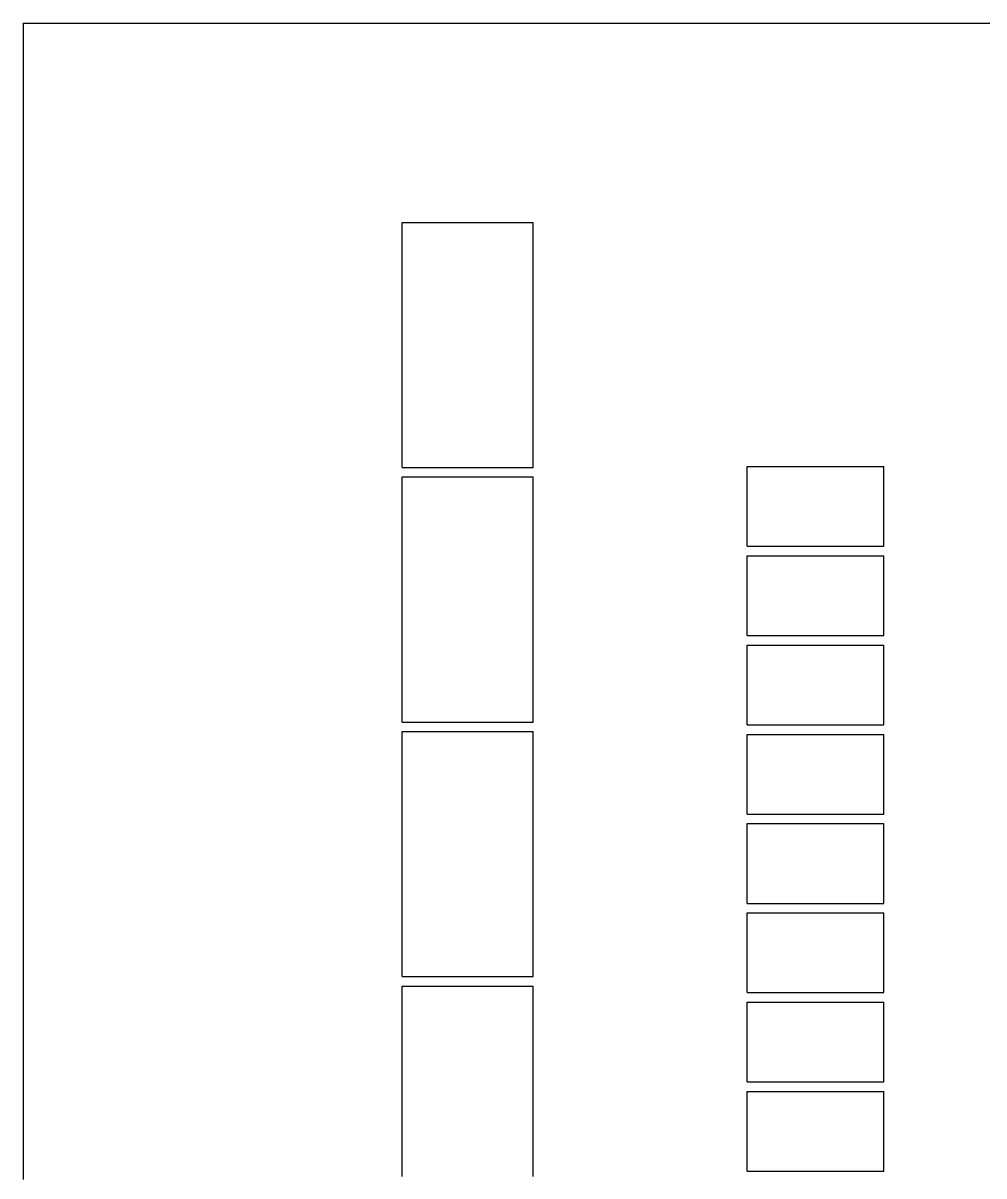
# Model space of a CAD drawing. Header units: metres. Extents: x -45 to 241, y 0 to 388.
# Drawn here: x 70 to 120.6, y 257.1 to 317.8 of the extents above; entities that cross this region are included whole.
import ezdxf

# ---------------------------------------------------------------- set-up
doc = ezdxf.new("R2010")
doc.units = ezdxf.units.M

msp = doc.modelspace()

# ---------------------------------------------------------------- linework, layer by layer
for points in [[(70, 317.8), (71.606, 317.8), (73.213, 317.8), (74.819, 317.8), (76.425, 317.8), (78.032, 317.8), (79.638, 317.8), (81.244, 317.8), (82.851, 317.8), (84.457, 317.8), (86.063, 317.8), (87.67, 317.8), (89.276, 317.8), (90.883, 317.8), (92.489, 317.8), (94.095, 317.8), (95.702, 317.8), (97.308, 317.8), (98.914, 317.8), (100.521, 317.8), (102.127, 317.8), (103.733, 317.8), (105.34, 317.8), (106.946, 317.8), (108.552, 317.8), (110.159, 317.8), (111.765, 317.8), (113.371, 317.8), (114.978, 317.8), (116.584, 317.8), (118.19, 317.8), (119.797, 317.8), (121.403, 317.8)], [(70, 317.8), (70, 315.836), (70, 313.871), (70, 311.907), (70, 309.943), (70, 307.979), (70, 306.014), (70, 304.05), (70, 302.086), (70, 300.121), (70, 298.157), (70, 296.193), (70, 294.229), (70, 292.264), (70, 290.3), (70, 288.336), (70, 286.371), (70, 284.407), (70, 282.443), (70, 280.479), (70, 278.514), (70, 276.55), (70, 274.586), (70, 272.621), (70, 270.657), (70, 268.693), (70, 266.729), (70, 264.764), (70, 262.8), (70, 260.836), (70, 258.871), (70, 256.907)], [(89.964, 294.4), (89.964, 294.605), (89.964, 294.81), (89.964, 295.014), (89.964, 295.219), (89.964, 295.424), (89.964, 295.629), (89.964, 295.833), (89.964, 296.038), (89.964, 296.243), (89.964, 296.448), (89.964, 296.652), (89.964, 296.857), (89.964, 297.062), (89.964, 297.267), (89.964, 297.471), (89.964, 297.676), (89.964, 297.881), (89.964, 298.086), (89.964, 298.29), (89.964, 298.495), (89.964, 298.7), (89.964, 298.905), (89.964, 299.11), (89.964, 299.314), (89.964, 299.519), (89.964, 299.724), (89.964, 299.929), (89.964, 300.133), (89.964, 300.338), (89.964, 300.543), (89.964, 300.748), (89.964, 300.952), (89.964, 301.157), (89.964, 301.362), (89.964, 301.567), (89.964, 301.771), (89.964, 301.976), (89.964, 302.181), (89.964, 302.386), (89.964, 302.59), (89.964, 302.795), (89.964, 303), (89.964, 303.205), (89.964, 303.41), (89.964, 303.614), (89.964, 303.819), (89.964, 304.024), (89.964, 304.229), (89.964, 304.433), (89.964, 304.638), (89.964, 304.843), (89.964, 305.048), (89.964, 305.252), (89.964, 305.457), (89.964, 305.662), (89.964, 305.867), (89.964, 306.071), (89.964, 306.276), (89.964, 306.481), (89.964, 306.686), (89.964, 306.89), (89.964, 307.095), (89.964, 307.3)], [(89.964, 307.3), (90.073, 307.3), (90.183, 307.3), (90.292, 307.3), (90.402, 307.3), (90.512, 307.3), (90.621, 307.3), (90.731, 307.3), (90.84, 307.3), (90.95, 307.3), (91.06, 307.3), (91.169, 307.3), (91.279, 307.3), (91.388, 307.3), (91.498, 307.3), (91.607, 307.3), (91.717, 307.3), (91.827, 307.3), (91.936, 307.3), (92.046, 307.3), (92.155, 307.3), (92.265, 307.3), (92.375, 307.3), (92.484, 307.3), (92.594, 307.3), (92.703, 307.3), (92.813, 307.3), (92.923, 307.3), (93.032, 307.3), (93.142, 307.3), (93.251, 307.3), (93.361, 307.3), (93.47, 307.3), (93.58, 307.3), (93.69, 307.3), (93.799, 307.3), (93.909, 307.3), (94.018, 307.3), (94.128, 307.3), (94.238, 307.3), (94.347, 307.3), (94.457, 307.3), (94.566, 307.3), (94.676, 307.3), (94.786, 307.3), (94.895, 307.3), (95.005, 307.3), (95.114, 307.3), (95.224, 307.3), (95.333, 307.3), (95.443, 307.3), (95.553, 307.3), (95.662, 307.3), (95.772, 307.3), (95.881, 307.3), (95.991, 307.3), (96.101, 307.3), (96.21, 307.3), (96.32, 307.3), (96.429, 307.3), (96.539, 307.3), (96.649, 307.3), (96.758, 307.3), (96.868, 307.3)], [(96.868, 294.4), (96.868, 294.605), (96.868, 294.81), (96.868, 295.014), (96.868, 295.219), (96.868, 295.424), (96.868, 295.629), (96.868, 295.833), (96.868, 296.038), (96.868, 296.243), (96.868, 296.448), (96.868, 296.652), (96.868, 296.857), (96.868, 297.062), (96.868, 297.267), (96.868, 297.471), (96.868, 297.676), (96.868, 297.881), (96.868, 298.086), (96.868, 298.29), (96.868, 298.495), (96.868, 298.7), (96.868, 298.905), (96.868, 299.11), (96.868, 299.314), (96.868, 299.519), (96.868, 299.724), (96.868, 299.929), (96.868, 300.133), (96.868, 300.338), (96.868, 300.543), (96.868, 300.748), (96.868, 300.952), (96.868, 301.157), (96.868, 301.362), (96.868, 301.567), (96.868, 301.771), (96.868, 301.976), (96.868, 302.181), (96.868, 302.386), (96.868, 302.59), (96.868, 302.795), (96.868, 303), (96.868, 303.205), (96.868, 303.41), (96.868, 303.614), (96.868, 303.819), (96.868, 304.024), (96.868, 304.229), (96.868, 304.433), (96.868, 304.638), (96.868, 304.843), (96.868, 305.048), (96.868, 305.252), (96.868, 305.457), (96.868, 305.662), (96.868, 305.867), (96.868, 306.071), (96.868, 306.276), (96.868, 306.481), (96.868, 306.686), (96.868, 306.89), (96.868, 307.095), (96.868, 307.3)], [(89.964, 294.4), (90.073, 294.4), (90.183, 294.4), (90.292, 294.4), (90.402, 294.4), (90.512, 294.4), (90.621, 294.4), (90.731, 294.4), (90.84, 294.4), (90.95, 294.4), (91.06, 294.4), (91.169, 294.4), (91.279, 294.4), (91.388, 294.4), (91.498, 294.4), (91.607, 294.4), (91.717, 294.4), (91.827, 294.4), (91.936, 294.4), (92.046, 294.4), (92.155, 294.4), (92.265, 294.4), (92.375, 294.4), (92.484, 294.4), (92.594, 294.4), (92.703, 294.4), (92.813, 294.4), (92.923, 294.4), (93.032, 294.4), (93.142, 294.4), (93.251, 294.4), (93.361, 294.4), (93.47, 294.4), (93.58, 294.4), (93.69, 294.4), (93.799, 294.4), (93.909, 294.4), (94.018, 294.4), (94.128, 294.4), (94.238, 294.4), (94.347, 294.4), (94.457, 294.4), (94.566, 294.4), (94.676, 294.4), (94.786, 294.4), (94.895, 294.4), (95.005, 294.4), (95.114, 294.4), (95.224, 294.4), (95.333, 294.4), (95.443, 294.4), (95.553, 294.4), (95.662, 294.4), (95.772, 294.4), (95.881, 294.4), (95.991, 294.4), (96.101, 294.4), (96.21, 294.4), (96.32, 294.4), (96.429, 294.4), (96.539, 294.4), (96.649, 294.4), (96.758, 294.4), (96.868, 294.4)], [(108.123, 290.25), (108.123, 290.317), (108.123, 290.383), (108.123, 290.45), (108.123, 290.517), (108.123, 290.583), (108.123, 290.65), (108.123, 290.717), (108.123, 290.783), (108.123, 290.85), (108.123, 290.917), (108.123, 290.983), (108.123, 291.05), (108.123, 291.117), (108.123, 291.183), (108.123, 291.25), (108.123, 291.317), (108.123, 291.383), (108.123, 291.45), (108.123, 291.517), (108.123, 291.583), (108.123, 291.65), (108.123, 291.717), (108.123, 291.783), (108.123, 291.85), (108.123, 291.917), (108.123, 291.983), (108.123, 292.05), (108.123, 292.117), (108.123, 292.183), (108.123, 292.25), (108.123, 292.317), (108.123, 292.383), (108.123, 292.45), (108.123, 292.517), (108.123, 292.583), (108.123, 292.65), (108.123, 292.717), (108.123, 292.783), (108.123, 292.85), (108.123, 292.917), (108.123, 292.983), (108.123, 293.05), (108.123, 293.117), (108.123, 293.183), (108.123, 293.25), (108.123, 293.317), (108.123, 293.383), (108.123, 293.45), (108.123, 293.517), (108.123, 293.583), (108.123, 293.65), (108.123, 293.717), (108.123, 293.783), (108.123, 293.85), (108.123, 293.917), (108.123, 293.983), (108.123, 294.05), (108.123, 294.117), (108.123, 294.183), (108.123, 294.25), (108.123, 294.317), (108.123, 294.383), (108.123, 294.45)], [(108.123, 294.45), (108.237, 294.45), (108.351, 294.45), (108.466, 294.45), (108.58, 294.45), (108.694, 294.45), (108.809, 294.45), (108.923, 294.45), (109.037, 294.45), (109.152, 294.45), (109.266, 294.45), (109.38, 294.45), (109.495, 294.45), (109.609, 294.45), (109.723, 294.45), (109.838, 294.45), (109.952, 294.45), (110.066, 294.45), (110.18, 294.45), (110.295, 294.45), (110.409, 294.45), (110.523, 294.45), (110.638, 294.45), (110.752, 294.45), (110.866, 294.45), (110.981, 294.45), (111.095, 294.45), (111.209, 294.45), (111.324, 294.45), (111.438, 294.45), (111.552, 294.45), (111.667, 294.45), (111.781, 294.45), (111.895, 294.45), (112.01, 294.45), (112.124, 294.45), (112.238, 294.45), (112.353, 294.45), (112.467, 294.45), (112.581, 294.45), (112.696, 294.45), (112.81, 294.45), (112.924, 294.45), (113.039, 294.45), (113.153, 294.45), (113.267, 294.45), (113.382, 294.45), (113.496, 294.45), (113.61, 294.45), (113.725, 294.45), (113.839, 294.45), (113.953, 294.45), (114.068, 294.45), (114.182, 294.45), (114.296, 294.45), (114.411, 294.45), (114.525, 294.45), (114.639, 294.45), (114.753, 294.45), (114.868, 294.45), (114.982, 294.45), (115.096, 294.45), (115.211, 294.45), (115.325, 294.45)], [(115.325, 290.25), (115.325, 290.317), (115.325, 290.383), (115.325, 290.45), (115.325, 290.517), (115.325, 290.583), (115.325, 290.65), (115.325, 290.717), (115.325, 290.783), (115.325, 290.85), (115.325, 290.917), (115.325, 290.983), (115.325, 291.05), (115.325, 291.117), (115.325, 291.183), (115.325, 291.25), (115.325, 291.317), (115.325, 291.383), (115.325, 291.45), (115.325, 291.517), (115.325, 291.583), (115.325, 291.65), (115.325, 291.717), (115.325, 291.783), (115.325, 291.85), (115.325, 291.917), (115.325, 291.983), (115.325, 292.05), (115.325, 292.117), (115.325, 292.183), (115.325, 292.25), (115.325, 292.317), (115.325, 292.383), (115.325, 292.45), (115.325, 292.517), (115.325, 292.583), (115.325, 292.65), (115.325, 292.717), (115.325, 292.783), (115.325, 292.85), (115.325, 292.917), (115.325, 292.983), (115.325, 293.05), (115.325, 293.117), (115.325, 293.183), (115.325, 293.25), (115.325, 293.317), (115.325, 293.383), (115.325, 293.45), (115.325, 293.517), (115.325, 293.583), (115.325, 293.65), (115.325, 293.717), (115.325, 293.783), (115.325, 293.85), (115.325, 293.917), (115.325, 293.983), (115.325, 294.05), (115.325, 294.117), (115.325, 294.183), (115.325, 294.25), (115.325, 294.317), (115.325, 294.383), (115.325, 294.45)], [(89.964, 281), (89.964, 281.205), (89.964, 281.41), (89.964, 281.614), (89.964, 281.819), (89.964, 282.024), (89.964, 282.229), (89.964, 282.433), (89.964, 282.638), (89.964, 282.843), (89.964, 283.048), (89.964, 283.252), (89.964, 283.457), (89.964, 283.662), (89.964, 283.867), (89.964, 284.071), (89.964, 284.276), (89.964, 284.481), (89.964, 284.686), (89.964, 284.89), (89.964, 285.095), (89.964, 285.3), (89.964, 285.505), (89.964, 285.71), (89.964, 285.914), (89.964, 286.119), (89.964, 286.324), (89.964, 286.529), (89.964, 286.733), (89.964, 286.938), (89.964, 287.143), (89.964, 287.348), (89.964, 287.552), (89.964, 287.757), (89.964, 287.962), (89.964, 288.167), (89.964, 288.371), (89.964, 288.576), (89.964, 288.781), (89.964, 288.986), (89.964, 289.19), (89.964, 289.395), (89.964, 289.6), (89.964, 289.805), (89.964, 290.01), (89.964, 290.214), (89.964, 290.419), (89.964, 290.624), (89.964, 290.829), (89.964, 291.033), (89.964, 291.238), (89.964, 291.443), (89.964, 291.648), (89.964, 291.852), (89.964, 292.057), (89.964, 292.262), (89.964, 292.467), (89.964, 292.671), (89.964, 292.876), (89.964, 293.081), (89.964, 293.286), (89.964, 293.49), (89.964, 293.695), (89.964, 293.9)], [(89.964, 293.9), (90.073, 293.9), (90.183, 293.9), (90.292, 293.9), (90.402, 293.9), (90.512, 293.9), (90.621, 293.9), (90.731, 293.9), (90.84, 293.9), (90.95, 293.9), (91.06, 293.9), (91.169, 293.9), (91.279, 293.9), (91.388, 293.9), (91.498, 293.9), (91.607, 293.9), (91.717, 293.9), (91.827, 293.9), (91.936, 293.9), (92.046, 293.9), (92.155, 293.9), (92.265, 293.9), (92.375, 293.9), (92.484, 293.9), (92.594, 293.9), (92.703, 293.9), (92.813, 293.9), (92.923, 293.9), (93.032, 293.9), (93.142, 293.9), (93.251, 293.9), (93.361, 293.9), (93.47, 293.9), (93.58, 293.9), (93.69, 293.9), (93.799, 293.9), (93.909, 293.9), (94.018, 293.9), (94.128, 293.9), (94.238, 293.9), (94.347, 293.9), (94.457, 293.9), (94.566, 293.9), (94.676, 293.9), (94.786, 293.9), (94.895, 293.9), (95.005, 293.9), (95.114, 293.9), (95.224, 293.9), (95.333, 293.9), (95.443, 293.9), (95.553, 293.9), (95.662, 293.9), (95.772, 293.9), (95.881, 293.9), (95.991, 293.9), (96.101, 293.9), (96.21, 293.9), (96.32, 293.9), (96.429, 293.9), (96.539, 293.9), (96.649, 293.9), (96.758, 293.9), (96.868, 293.9)], [(96.868, 281), (96.868, 281.205), (96.868, 281.41), (96.868, 281.614), (96.868, 281.819), (96.868, 282.024), (96.868, 282.229), (96.868, 282.433), (96.868, 282.638), (96.868, 282.843), (96.868, 283.048), (96.868, 283.252), (96.868, 283.457), (96.868, 283.662), (96.868, 283.867), (96.868, 284.071), (96.868, 284.276), (96.868, 284.481), (96.868, 284.686), (96.868, 284.89), (96.868, 285.095), (96.868, 285.3), (96.868, 285.505), (96.868, 285.71), (96.868, 285.914), (96.868, 286.119), (96.868, 286.324), (96.868, 286.529), (96.868, 286.733), (96.868, 286.938), (96.868, 287.143), (96.868, 287.348), (96.868, 287.552), (96.868, 287.757), (96.868, 287.962), (96.868, 288.167), (96.868, 288.371), (96.868, 288.576), (96.868, 288.781), (96.868, 288.986), (96.868, 289.19), (96.868, 289.395), (96.868, 289.6), (96.868, 289.805), (96.868, 290.01), (96.868, 290.214), (96.868, 290.419), (96.868, 290.624), (96.868, 290.829), (96.868, 291.033), (96.868, 291.238), (96.868, 291.443), (96.868, 291.648), (96.868, 291.852), (96.868, 292.057), (96.868, 292.262), (96.868, 292.467), (96.868, 292.671), (96.868, 292.876), (96.868, 293.081), (96.868, 293.286), (96.868, 293.49), (96.868, 293.695), (96.868, 293.9)], [(108.123, 290.25), (108.237, 290.25), (108.351, 290.25), (108.466, 290.25), (108.58, 290.25), (108.694, 290.25), (108.809, 290.25), (108.923, 290.25), (109.037, 290.25), (109.152, 290.25), (109.266, 290.25), (109.38, 290.25), (109.495, 290.25), (109.609, 290.25), (109.723, 290.25), (109.838, 290.25), (109.952, 290.25), (110.066, 290.25), (110.18, 290.25), (110.295, 290.25), (110.409, 290.25), (110.523, 290.25), (110.638, 290.25), (110.752, 290.25), (110.866, 290.25), (110.981, 290.25), (111.095, 290.25), (111.209, 290.25), (111.324, 290.25), (111.438, 290.25), (111.552, 290.25), (111.667, 290.25), (111.781, 290.25), (111.895, 290.25), (112.01, 290.25), (112.124, 290.25), (112.238, 290.25), (112.353, 290.25), (112.467, 290.25), (112.581, 290.25), (112.696, 290.25), (112.81, 290.25), (112.924, 290.25), (113.039, 290.25), (113.153, 290.25), (113.267, 290.25), (113.382, 290.25), (113.496, 290.25), (113.61, 290.25), (113.725, 290.25), (113.839, 290.25), (113.953, 290.25), (114.068, 290.25), (114.182, 290.25), (114.296, 290.25), (114.411, 290.25), (114.525, 290.25), (114.639, 290.25), (114.753, 290.25), (114.868, 290.25), (114.982, 290.25), (115.096, 290.25), (115.211, 290.25), (115.325, 290.25)], [(108.123, 285.55), (108.123, 285.617), (108.123, 285.683), (108.123, 285.75), (108.123, 285.817), (108.123, 285.883), (108.123, 285.95), (108.123, 286.017), (108.123, 286.083), (108.123, 286.15), (108.123, 286.217), (108.123, 286.283), (108.123, 286.35), (108.123, 286.417), (108.123, 286.483), (108.123, 286.55), (108.123, 286.617), (108.123, 286.683), (108.123, 286.75), (108.123, 286.817), (108.123, 286.883), (108.123, 286.95), (108.123, 287.017), (108.123, 287.083), (108.123, 287.15), (108.123, 287.217), (108.123, 287.283), (108.123, 287.35), (108.123, 287.417), (108.123, 287.483), (108.123, 287.55), (108.123, 287.617), (108.123, 287.683), (108.123, 287.75), (108.123, 287.817), (108.123, 287.883), (108.123, 287.95), (108.123, 288.017), (108.123, 288.083), (108.123, 288.15), (108.123, 288.217), (108.123, 288.283), (108.123, 288.35), (108.123, 288.417), (108.123, 288.483), (108.123, 288.55), (108.123, 288.617), (108.123, 288.683), (108.123, 288.75), (108.123, 288.817), (108.123, 288.883), (108.123, 288.95), (108.123, 289.017), (108.123, 289.083), (108.123, 289.15), (108.123, 289.217), (108.123, 289.283), (108.123, 289.35), (108.123, 289.417), (108.123, 289.483), (108.123, 289.55), (108.123, 289.617), (108.123, 289.683), (108.123, 289.75)], [(108.123, 289.75), (108.237, 289.75), (108.351, 289.75), (108.466, 289.75), (108.58, 289.75), (108.694, 289.75), (108.809, 289.75), (108.923, 289.75), (109.037, 289.75), (109.152, 289.75), (109.266, 289.75), (109.38, 289.75), (109.495, 289.75), (109.609, 289.75), (109.723, 289.75), (109.838, 289.75), (109.952, 289.75), (110.066, 289.75), (110.18, 289.75), (110.295, 289.75), (110.409, 289.75), (110.523, 289.75), (110.638, 289.75), (110.752, 289.75), (110.866, 289.75), (110.981, 289.75), (111.095, 289.75), (111.209, 289.75), (111.324, 289.75), (111.438, 289.75), (111.552, 289.75), (111.667, 289.75), (111.781, 289.75), (111.895, 289.75), (112.01, 289.75), (112.124, 289.75), (112.238, 289.75), (112.353, 289.75), (112.467, 289.75), (112.581, 289.75), (112.696, 289.75), (112.81, 289.75), (112.924, 289.75), (113.039, 289.75), (113.153, 289.75), (113.267, 289.75), (113.382, 289.75), (113.496, 289.75), (113.61, 289.75), (113.725, 289.75), (113.839, 289.75), (113.953, 289.75), (114.068, 289.75), (114.182, 289.75), (114.296, 289.75), (114.411, 289.75), (114.525, 289.75), (114.639, 289.75), (114.753, 289.75), (114.868, 289.75), (114.982, 289.75), (115.096, 289.75), (115.211, 289.75), (115.325, 289.75)], [(115.325, 285.55), (115.325, 285.617), (115.325, 285.683), (115.325, 285.75), (115.325, 285.817), (115.325, 285.883), (115.325, 285.95), (115.325, 286.017), (115.325, 286.083), (115.325, 286.15), (115.325, 286.217), (115.325, 286.283), (115.325, 286.35), (115.325, 286.417), (115.325, 286.483), (115.325, 286.55), (115.325, 286.617), (115.325, 286.683), (115.325, 286.75), (115.325, 286.817), (115.325, 286.883), (115.325, 286.95), (115.325, 287.017), (115.325, 287.083), (115.325, 287.15), (115.325, 287.217), (115.325, 287.283), (115.325, 287.35), (115.325, 287.417), (115.325, 287.483), (115.325, 287.55), (115.325, 287.617), (115.325, 287.683), (115.325, 287.75), (115.325, 287.817), (115.325, 287.883), (115.325, 287.95), (115.325, 288.017), (115.325, 288.083), (115.325, 288.15), (115.325, 288.217), (115.325, 288.283), (115.325, 288.35), (115.325, 288.417), (115.325, 288.483), (115.325, 288.55), (115.325, 288.617), (115.325, 288.683), (115.325, 288.75), (115.325, 288.817), (115.325, 288.883), (115.325, 288.95), (115.325, 289.017), (115.325, 289.083), (115.325, 289.15), (115.325, 289.217), (115.325, 289.283), (115.325, 289.35), (115.325, 289.417), (115.325, 289.483), (115.325, 289.55), (115.325, 289.617), (115.325, 289.683), (115.325, 289.75)], [(108.123, 285.55), (108.237, 285.55), (108.351, 285.55), (108.466, 285.55), (108.58, 285.55), (108.694, 285.55), (108.809, 285.55), (108.923, 285.55), (109.037, 285.55), (109.152, 285.55), (109.266, 285.55), (109.38, 285.55), (109.495, 285.55), (109.609, 285.55), (109.723, 285.55), (109.838, 285.55), (109.952, 285.55), (110.066, 285.55), (110.18, 285.55), (110.295, 285.55), (110.409, 285.55), (110.523, 285.55), (110.638, 285.55), (110.752, 285.55), (110.866, 285.55), (110.981, 285.55), (111.095, 285.55), (111.209, 285.55), (111.324, 285.55), (111.438, 285.55), (111.552, 285.55), (111.667, 285.55), (111.781, 285.55), (111.895, 285.55), (112.01, 285.55), (112.124, 285.55), (112.238, 285.55), (112.353, 285.55), (112.467, 285.55), (112.581, 285.55), (112.696, 285.55), (112.81, 285.55), (112.924, 285.55), (113.039, 285.55), (113.153, 285.55), (113.267, 285.55), (113.382, 285.55), (113.496, 285.55), (113.61, 285.55), (113.725, 285.55), (113.839, 285.55), (113.953, 285.55), (114.068, 285.55), (114.182, 285.55), (114.296, 285.55), (114.411, 285.55), (114.525, 285.55), (114.639, 285.55), (114.753, 285.55), (114.868, 285.55), (114.982, 285.55), (115.096, 285.55), (115.211, 285.55), (115.325, 285.55)], [(108.123, 280.85), (108.123, 280.917), (108.123, 280.983), (108.123, 281.05), (108.123, 281.117), (108.123, 281.183), (108.123, 281.25), (108.123, 281.317), (108.123, 281.383), (108.123, 281.45), (108.123, 281.517), (108.123, 281.583), (108.123, 281.65), (108.123, 281.717), (108.123, 281.783), (108.123, 281.85), (108.123, 281.917), (108.123, 281.983), (108.123, 282.05), (108.123, 282.117), (108.123, 282.183), (108.123, 282.25), (108.123, 282.317), (108.123, 282.383), (108.123, 282.45), (108.123, 282.517), (108.123, 282.583), (108.123, 282.65), (108.123, 282.717), (108.123, 282.783), (108.123, 282.85), (108.123, 282.917), (108.123, 282.983), (108.123, 283.05), (108.123, 283.117), (108.123, 283.183), (108.123, 283.25), (108.123, 283.317), (108.123, 283.383), (108.123, 283.45), (108.123, 283.517), (108.123, 283.583), (108.123, 283.65), (108.123, 283.717), (108.123, 283.783), (108.123, 283.85), (108.123, 283.917), (108.123, 283.983), (108.123, 284.05), (108.123, 284.117), (108.123, 284.183), (108.123, 284.25), (108.123, 284.317), (108.123, 284.383), (108.123, 284.45), (108.123, 284.517), (108.123, 284.583), (108.123, 284.65), (108.123, 284.717), (108.123, 284.783), (108.123, 284.85), (108.123, 284.917), (108.123, 284.983), (108.123, 285.05)], [(108.123, 285.05), (108.237, 285.05), (108.351, 285.05), (108.466, 285.05), (108.58, 285.05), (108.694, 285.05), (108.809, 285.05), (108.923, 285.05), (109.037, 285.05), (109.152, 285.05), (109.266, 285.05), (109.38, 285.05), (109.495, 285.05), (109.609, 285.05), (109.723, 285.05), (109.838, 285.05), (109.952, 285.05), (110.066, 285.05), (110.18, 285.05), (110.295, 285.05), (110.409, 285.05), (110.523, 285.05), (110.638, 285.05), (110.752, 285.05), (110.866, 285.05), (110.981, 285.05), (111.095, 285.05), (111.209, 285.05), (111.324, 285.05), (111.438, 285.05), (111.552, 285.05), (111.667, 285.05), (111.781, 285.05), (111.895, 285.05), (112.01, 285.05), (112.124, 285.05), (112.238, 285.05), (112.353, 285.05), (112.467, 285.05), (112.581, 285.05), (112.696, 285.05), (112.81, 285.05), (112.924, 285.05), (113.039, 285.05), (113.153, 285.05), (113.267, 285.05), (113.382, 285.05), (113.496, 285.05), (113.61, 285.05), (113.725, 285.05), (113.839, 285.05), (113.953, 285.05), (114.068, 285.05), (114.182, 285.05), (114.296, 285.05), (114.411, 285.05), (114.525, 285.05), (114.639, 285.05), (114.753, 285.05), (114.868, 285.05), (114.982, 285.05), (115.096, 285.05), (115.211, 285.05), (115.325, 285.05)], [(115.325, 280.85), (115.325, 280.917), (115.325, 280.983), (115.325, 281.05), (115.325, 281.117), (115.325, 281.183), (115.325, 281.25), (115.325, 281.317), (115.325, 281.383), (115.325, 281.45), (115.325, 281.517), (115.325, 281.583), (115.325, 281.65), (115.325, 281.717), (115.325, 281.783), (115.325, 281.85), (115.325, 281.917), (115.325, 281.983), (115.325, 282.05), (115.325, 282.117), (115.325, 282.183), (115.325, 282.25), (115.325, 282.317), (115.325, 282.383), (115.325, 282.45), (115.325, 282.517), (115.325, 282.583), (115.325, 282.65), (115.325, 282.717), (115.325, 282.783), (115.325, 282.85), (115.325, 282.917), (115.325, 282.983), (115.325, 283.05), (115.325, 283.117), (115.325, 283.183), (115.325, 283.25), (115.325, 283.317), (115.325, 283.383), (115.325, 283.45), (115.325, 283.517), (115.325, 283.583), (115.325, 283.65), (115.325, 283.717), (115.325, 283.783), (115.325, 283.85), (115.325, 283.917), (115.325, 283.983), (115.325, 284.05), (115.325, 284.117), (115.325, 284.183), (115.325, 284.25), (115.325, 284.317), (115.325, 284.383), (115.325, 284.45), (115.325, 284.517), (115.325, 284.583), (115.325, 284.65), (115.325, 284.717), (115.325, 284.783), (115.325, 284.85), (115.325, 284.917), (115.325, 284.983), (115.325, 285.05)], [(89.964, 281), (90.073, 281), (90.183, 281), (90.292, 281), (90.402, 281), (90.512, 281), (90.621, 281), (90.731, 281), (90.84, 281), (90.95, 281), (91.06, 281), (91.169, 281), (91.279, 281), (91.388, 281), (91.498, 281), (91.607, 281), (91.717, 281), (91.827, 281), (91.936, 281), (92.046, 281), (92.155, 281), (92.265, 281), (92.375, 281), (92.484, 281), (92.594, 281), (92.703, 281), (92.813, 281), (92.923, 281), (93.032, 281), (93.142, 281), (93.251, 281), (93.361, 281), (93.47, 281), (93.58, 281), (93.69, 281), (93.799, 281), (93.909, 281), (94.018, 281), (94.128, 281), (94.238, 281), (94.347, 281), (94.457, 281), (94.566, 281), (94.676, 281), (94.786, 281), (94.895, 281), (95.005, 281), (95.114, 281), (95.224, 281), (95.333, 281), (95.443, 281), (95.553, 281), (95.662, 281), (95.772, 281), (95.881, 281), (95.991, 281), (96.101, 281), (96.21, 281), (96.32, 281), (96.429, 281), (96.539, 281), (96.649, 281), (96.758, 281), (96.868, 281)], [(89.964, 267.6), (89.964, 267.805), (89.964, 268.01), (89.964, 268.214), (89.964, 268.419), (89.964, 268.624), (89.964, 268.829), (89.964, 269.033), (89.964, 269.238), (89.964, 269.443), (89.964, 269.648), (89.964, 269.852), (89.964, 270.057), (89.964, 270.262), (89.964, 270.467), (89.964, 270.671), (89.964, 270.876), (89.964, 271.081), (89.964, 271.286), (89.964, 271.49), (89.964, 271.695), (89.964, 271.9), (89.964, 272.105), (89.964, 272.31), (89.964, 272.514), (89.964, 272.719), (89.964, 272.924), (89.964, 273.129), (89.964, 273.333), (89.964, 273.538), (89.964, 273.743), (89.964, 273.948), (89.964, 274.152), (89.964, 274.357), (89.964, 274.562), (89.964, 274.767), (89.964, 274.971), (89.964, 275.176), (89.964, 275.381), (89.964, 275.586), (89.964, 275.79), (89.964, 275.995), (89.964, 276.2), (89.964, 276.405), (89.964, 276.61), (89.964, 276.814), (89.964, 277.019), (89.964, 277.224), (89.964, 277.429), (89.964, 277.633), (89.964, 277.838), (89.964, 278.043), (89.964, 278.248), (89.964, 278.452), (89.964, 278.657), (89.964, 278.862), (89.964, 279.067), (89.964, 279.271), (89.964, 279.476), (89.964, 279.681), (89.964, 279.886), (89.964, 280.09), (89.964, 280.295), (89.964, 280.5)], [(89.964, 280.5), (90.073, 280.5), (90.183, 280.5), (90.292, 280.5), (90.402, 280.5), (90.512, 280.5), (90.621, 280.5), (90.731, 280.5), (90.84, 280.5), (90.95, 280.5), (91.06, 280.5), (91.169, 280.5), (91.279, 280.5), (91.388, 280.5), (91.498, 280.5), (91.607, 280.5), (91.717, 280.5), (91.827, 280.5), (91.936, 280.5), (92.046, 280.5), (92.155, 280.5), (92.265, 280.5), (92.375, 280.5), (92.484, 280.5), (92.594, 280.5), (92.703, 280.5), (92.813, 280.5), (92.923, 280.5), (93.032, 280.5), (93.142, 280.5), (93.251, 280.5), (93.361, 280.5), (93.47, 280.5), (93.58, 280.5), (93.69, 280.5), (93.799, 280.5), (93.909, 280.5), (94.018, 280.5), (94.128, 280.5), (94.238, 280.5), (94.347, 280.5), (94.457, 280.5), (94.566, 280.5), (94.676, 280.5), (94.786, 280.5), (94.895, 280.5), (95.005, 280.5), (95.114, 280.5), (95.224, 280.5), (95.333, 280.5), (95.443, 280.5), (95.553, 280.5), (95.662, 280.5), (95.772, 280.5), (95.881, 280.5), (95.991, 280.5), (96.101, 280.5), (96.21, 280.5), (96.32, 280.5), (96.429, 280.5), (96.539, 280.5), (96.649, 280.5), (96.758, 280.5), (96.868, 280.5)], [(96.868, 267.6), (96.868, 267.805), (96.868, 268.01), (96.868, 268.214), (96.868, 268.419), (96.868, 268.624), (96.868, 268.829), (96.868, 269.033), (96.868, 269.238), (96.868, 269.443), (96.868, 269.648), (96.868, 269.852), (96.868, 270.057), (96.868, 270.262), (96.868, 270.467), (96.868, 270.671), (96.868, 270.876), (96.868, 271.081), (96.868, 271.286), (96.868, 271.49), (96.868, 271.695), (96.868, 271.9), (96.868, 272.105), (96.868, 272.31), (96.868, 272.514), (96.868, 272.719), (96.868, 272.924), (96.868, 273.129), (96.868, 273.333), (96.868, 273.538), (96.868, 273.743), (96.868, 273.948), (96.868, 274.152), (96.868, 274.357), (96.868, 274.562), (96.868, 274.767), (96.868, 274.971), (96.868, 275.176), (96.868, 275.381), (96.868, 275.586), (96.868, 275.79), (96.868, 275.995), (96.868, 276.2), (96.868, 276.405), (96.868, 276.61), (96.868, 276.814), (96.868, 277.019), (96.868, 277.224), (96.868, 277.429), (96.868, 277.633), (96.868, 277.838), (96.868, 278.043), (96.868, 278.248), (96.868, 278.452), (96.868, 278.657), (96.868, 278.862), (96.868, 279.067), (96.868, 279.271), (96.868, 279.476), (96.868, 279.681), (96.868, 279.886), (96.868, 280.09), (96.868, 280.295), (96.868, 280.5)], [(108.123, 280.85), (108.237, 280.85), (108.351, 280.85), (108.466, 280.85), (108.58, 280.85), (108.694, 280.85), (108.809, 280.85), (108.923, 280.85), (109.037, 280.85), (109.152, 280.85), (109.266, 280.85), (109.38, 280.85), (109.495, 280.85), (109.609, 280.85), (109.723, 280.85), (109.838, 280.85), (109.952, 280.85), (110.066, 280.85), (110.18, 280.85), (110.295, 280.85), (110.409, 280.85), (110.523, 280.85), (110.638, 280.85), (110.752, 280.85), (110.866, 280.85), (110.981, 280.85), (111.095, 280.85), (111.209, 280.85), (111.324, 280.85), (111.438, 280.85), (111.552, 280.85), (111.667, 280.85), (111.781, 280.85), (111.895, 280.85), (112.01, 280.85), (112.124, 280.85), (112.238, 280.85), (112.353, 280.85), (112.467, 280.85), (112.581, 280.85), (112.696, 280.85), (112.81, 280.85), (112.924, 280.85), (113.039, 280.85), (113.153, 280.85), (113.267, 280.85), (113.382, 280.85), (113.496, 280.85), (113.61, 280.85), (113.725, 280.85), (113.839, 280.85), (113.953, 280.85), (114.068, 280.85), (114.182, 280.85), (114.296, 280.85), (114.411, 280.85), (114.525, 280.85), (114.639, 280.85), (114.753, 280.85), (114.868, 280.85), (114.982, 280.85), (115.096, 280.85), (115.211, 280.85), (115.325, 280.85)], [(108.123, 276.15), (108.123, 276.217), (108.123, 276.283), (108.123, 276.35), (108.123, 276.417), (108.123, 276.483), (108.123, 276.55), (108.123, 276.617), (108.123, 276.683), (108.123, 276.75), (108.123, 276.817), (108.123, 276.883), (108.123, 276.95), (108.123, 277.017), (108.123, 277.083), (108.123, 277.15), (108.123, 277.217), (108.123, 277.283), (108.123, 277.35), (108.123, 277.417), (108.123, 277.483), (108.123, 277.55), (108.123, 277.617), (108.123, 277.683), (108.123, 277.75), (108.123, 277.817), (108.123, 277.883), (108.123, 277.95), (108.123, 278.017), (108.123, 278.083), (108.123, 278.15), (108.123, 278.217), (108.123, 278.283), (108.123, 278.35), (108.123, 278.417), (108.123, 278.483), (108.123, 278.55), (108.123, 278.617), (108.123, 278.683), (108.123, 278.75), (108.123, 278.817), (108.123, 278.883), (108.123, 278.95), (108.123, 279.017), (108.123, 279.083), (108.123, 279.15), (108.123, 279.217), (108.123, 279.283), (108.123, 279.35), (108.123, 279.417), (108.123, 279.483), (108.123, 279.55), (108.123, 279.617), (108.123, 279.683), (108.123, 279.75), (108.123, 279.817), (108.123, 279.883), (108.123, 279.95), (108.123, 280.017), (108.123, 280.083), (108.123, 280.15), (108.123, 280.217), (108.123, 280.283), (108.123, 280.35)], [(108.123, 280.35), (108.237, 280.35), (108.351, 280.35), (108.466, 280.35), (108.58, 280.35), (108.694, 280.35), (108.809, 280.35), (108.923, 280.35), (109.037, 280.35), (109.152, 280.35), (109.266, 280.35), (109.38, 280.35), (109.495, 280.35), (109.609, 280.35), (109.723, 280.35), (109.838, 280.35), (109.952, 280.35), (110.066, 280.35), (110.18, 280.35), (110.295, 280.35), (110.409, 280.35), (110.523, 280.35), (110.638, 280.35), (110.752, 280.35), (110.866, 280.35), (110.981, 280.35), (111.095, 280.35), (111.209, 280.35), (111.324, 280.35), (111.438, 280.35), (111.552, 280.35), (111.667, 280.35), (111.781, 280.35), (111.895, 280.35), (112.01, 280.35), (112.124, 280.35), (112.238, 280.35), (112.353, 280.35), (112.467, 280.35), (112.581, 280.35), (112.696, 280.35), (112.81, 280.35), (112.924, 280.35), (113.039, 280.35), (113.153, 280.35), (113.267, 280.35), (113.382, 280.35), (113.496, 280.35), (113.61, 280.35), (113.725, 280.35), (113.839, 280.35), (113.953, 280.35), (114.068, 280.35), (114.182, 280.35), (114.296, 280.35), (114.411, 280.35), (114.525, 280.35), (114.639, 280.35), (114.753, 280.35), (114.868, 280.35), (114.982, 280.35), (115.096, 280.35), (115.211, 280.35), (115.325, 280.35)], [(115.325, 276.15), (115.325, 276.217), (115.325, 276.283), (115.325, 276.35), (115.325, 276.417), (115.325, 276.483), (115.325, 276.55), (115.325, 276.617), (115.325, 276.683), (115.325, 276.75), (115.325, 276.817), (115.325, 276.883), (115.325, 276.95), (115.325, 277.017), (115.325, 277.083), (115.325, 277.15), (115.325, 277.217), (115.325, 277.283), (115.325, 277.35), (115.325, 277.417), (115.325, 277.483), (115.325, 277.55), (115.325, 277.617), (115.325, 277.683), (115.325, 277.75), (115.325, 277.817), (115.325, 277.883), (115.325, 277.95), (115.325, 278.017), (115.325, 278.083), (115.325, 278.15), (115.325, 278.217), (115.325, 278.283), (115.325, 278.35), (115.325, 278.417), (115.325, 278.483), (115.325, 278.55), (115.325, 278.617), (115.325, 278.683), (115.325, 278.75), (115.325, 278.817), (115.325, 278.883), (115.325, 278.95), (115.325, 279.017), (115.325, 279.083), (115.325, 279.15), (115.325, 279.217), (115.325, 279.283), (115.325, 279.35), (115.325, 279.417), (115.325, 279.483), (115.325, 279.55), (115.325, 279.617), (115.325, 279.683), (115.325, 279.75), (115.325, 279.817), (115.325, 279.883), (115.325, 279.95), (115.325, 280.017), (115.325, 280.083), (115.325, 280.15), (115.325, 280.217), (115.325, 280.283), (115.325, 280.35)], [(108.123, 276.15), (108.237, 276.15), (108.351, 276.15), (108.466, 276.15), (108.58, 276.15), (108.694, 276.15), (108.809, 276.15), (108.923, 276.15), (109.037, 276.15), (109.152, 276.15), (109.266, 276.15), (109.38, 276.15), (109.495, 276.15), (109.609, 276.15), (109.723, 276.15), (109.838, 276.15), (109.952, 276.15), (110.066, 276.15), (110.18, 276.15), (110.295, 276.15), (110.409, 276.15), (110.523, 276.15), (110.638, 276.15), (110.752, 276.15), (110.866, 276.15), (110.981, 276.15), (111.095, 276.15), (111.209, 276.15), (111.324, 276.15), (111.438, 276.15), (111.552, 276.15), (111.667, 276.15), (111.781, 276.15), (111.895, 276.15), (112.01, 276.15), (112.124, 276.15), (112.238, 276.15), (112.353, 276.15), (112.467, 276.15), (112.581, 276.15), (112.696, 276.15), (112.81, 276.15), (112.924, 276.15), (113.039, 276.15), (113.153, 276.15), (113.267, 276.15), (113.382, 276.15), (113.496, 276.15), (113.61, 276.15), (113.725, 276.15), (113.839, 276.15), (113.953, 276.15), (114.068, 276.15), (114.182, 276.15), (114.296, 276.15), (114.411, 276.15), (114.525, 276.15), (114.639, 276.15), (114.753, 276.15), (114.868, 276.15), (114.982, 276.15), (115.096, 276.15), (115.211, 276.15), (115.325, 276.15)], [(108.123, 271.45), (108.123, 271.517), (108.123, 271.583), (108.123, 271.65), (108.123, 271.717), (108.123, 271.783), (108.123, 271.85), (108.123, 271.917), (108.123, 271.983), (108.123, 272.05), (108.123, 272.117), (108.123, 272.183), (108.123, 272.25), (108.123, 272.317), (108.123, 272.383), (108.123, 272.45), (108.123, 272.517), (108.123, 272.583), (108.123, 272.65), (108.123, 272.717), (108.123, 272.783), (108.123, 272.85), (108.123, 272.917), (108.123, 272.983), (108.123, 273.05), (108.123, 273.117), (108.123, 273.183), (108.123, 273.25), (108.123, 273.317), (108.123, 273.383), (108.123, 273.45), (108.123, 273.517), (108.123, 273.583), (108.123, 273.65), (108.123, 273.717), (108.123, 273.783), (108.123, 273.85), (108.123, 273.917), (108.123, 273.983), (108.123, 274.05), (108.123, 274.117), (108.123, 274.183), (108.123, 274.25), (108.123, 274.317), (108.123, 274.383), (108.123, 274.45), (108.123, 274.517), (108.123, 274.583), (108.123, 274.65), (108.123, 274.717), (108.123, 274.783), (108.123, 274.85), (108.123, 274.917), (108.123, 274.983), (108.123, 275.05), (108.123, 275.117), (108.123, 275.183), (108.123, 275.25), (108.123, 275.317), (108.123, 275.383), (108.123, 275.45), (108.123, 275.517), (108.123, 275.583), (108.123, 275.65)], [(108.123, 275.65), (108.237, 275.65), (108.351, 275.65), (108.466, 275.65), (108.58, 275.65), (108.694, 275.65), (108.809, 275.65), (108.923, 275.65), (109.037, 275.65), (109.152, 275.65), (109.266, 275.65), (109.38, 275.65), (109.495, 275.65), (109.609, 275.65), (109.723, 275.65), (109.838, 275.65), (109.952, 275.65), (110.066, 275.65), (110.18, 275.65), (110.295, 275.65), (110.409, 275.65), (110.523, 275.65), (110.638, 275.65), (110.752, 275.65), (110.866, 275.65), (110.981, 275.65), (111.095, 275.65), (111.209, 275.65), (111.324, 275.65), (111.438, 275.65), (111.552, 275.65), (111.667, 275.65), (111.781, 275.65), (111.895, 275.65), (112.01, 275.65), (112.124, 275.65), (112.238, 275.65), (112.353, 275.65), (112.467, 275.65), (112.581, 275.65), (112.696, 275.65), (112.81, 275.65), (112.924, 275.65), (113.039, 275.65), (113.153, 275.65), (113.267, 275.65), (113.382, 275.65), (113.496, 275.65), (113.61, 275.65), (113.725, 275.65), (113.839, 275.65), (113.953, 275.65), (114.068, 275.65), (114.182, 275.65), (114.296, 275.65), (114.411, 275.65), (114.525, 275.65), (114.639, 275.65), (114.753, 275.65), (114.868, 275.65), (114.982, 275.65), (115.096, 275.65), (115.211, 275.65), (115.325, 275.65)], [(115.325, 271.45), (115.325, 271.517), (115.325, 271.583), (115.325, 271.65), (115.325, 271.717), (115.325, 271.783), (115.325, 271.85), (115.325, 271.917), (115.325, 271.983), (115.325, 272.05), (115.325, 272.117), (115.325, 272.183), (115.325, 272.25), (115.325, 272.317), (115.325, 272.383), (115.325, 272.45), (115.325, 272.517), (115.325, 272.583), (115.325, 272.65), (115.325, 272.717), (115.325, 272.783), (115.325, 272.85), (115.325, 272.917), (115.325, 272.983), (115.325, 273.05), (115.325, 273.117), (115.325, 273.183), (115.325, 273.25), (115.325, 273.317), (115.325, 273.383), (115.325, 273.45), (115.325, 273.517), (115.325, 273.583), (115.325, 273.65), (115.325, 273.717), (115.325, 273.783), (115.325, 273.85), (115.325, 273.917), (115.325, 273.983), (115.325, 274.05), (115.325, 274.117), (115.325, 274.183), (115.325, 274.25), (115.325, 274.317), (115.325, 274.383), (115.325, 274.45), (115.325, 274.517), (115.325, 274.583), (115.325, 274.65), (115.325, 274.717), (115.325, 274.783), (115.325, 274.85), (115.325, 274.917), (115.325, 274.983), (115.325, 275.05), (115.325, 275.117), (115.325, 275.183), (115.325, 275.25), (115.325, 275.317), (115.325, 275.383), (115.325, 275.45), (115.325, 275.517), (115.325, 275.583), (115.325, 275.65)], [(108.123, 271.45), (108.237, 271.45), (108.351, 271.45), (108.466, 271.45), (108.58, 271.45), (108.694, 271.45), (108.809, 271.45), (108.923, 271.45), (109.037, 271.45), (109.152, 271.45), (109.266, 271.45), (109.38, 271.45), (109.495, 271.45), (109.609, 271.45), (109.723, 271.45), (109.838, 271.45), (109.952, 271.45), (110.066, 271.45), (110.18, 271.45), (110.295, 271.45), (110.409, 271.45), (110.523, 271.45), (110.638, 271.45), (110.752, 271.45), (110.866, 271.45), (110.981, 271.45), (111.095, 271.45), (111.209, 271.45), (111.324, 271.45), (111.438, 271.45), (111.552, 271.45), (111.667, 271.45), (111.781, 271.45), (111.895, 271.45), (112.01, 271.45), (112.124, 271.45), (112.238, 271.45), (112.353, 271.45), (112.467, 271.45), (112.581, 271.45), (112.696, 271.45), (112.81, 271.45), (112.924, 271.45), (113.039, 271.45), (113.153, 271.45), (113.267, 271.45), (113.382, 271.45), (113.496, 271.45), (113.61, 271.45), (113.725, 271.45), (113.839, 271.45), (113.953, 271.45), (114.068, 271.45), (114.182, 271.45), (114.296, 271.45), (114.411, 271.45), (114.525, 271.45), (114.639, 271.45), (114.753, 271.45), (114.868, 271.45), (114.982, 271.45), (115.096, 271.45), (115.211, 271.45), (115.325, 271.45)], [(108.123, 266.75), (108.123, 266.817), (108.123, 266.883), (108.123, 266.95), (108.123, 267.017), (108.123, 267.083), (108.123, 267.15), (108.123, 267.217), (108.123, 267.283), (108.123, 267.35), (108.123, 267.417), (108.123, 267.483), (108.123, 267.55), (108.123, 267.617), (108.123, 267.683), (108.123, 267.75), (108.123, 267.817), (108.123, 267.883), (108.123, 267.95), (108.123, 268.017), (108.123, 268.083), (108.123, 268.15), (108.123, 268.217), (108.123, 268.283), (108.123, 268.35), (108.123, 268.417), (108.123, 268.483), (108.123, 268.55), (108.123, 268.617), (108.123, 268.683), (108.123, 268.75), (108.123, 268.817), (108.123, 268.883), (108.123, 268.95), (108.123, 269.017), (108.123, 269.083), (108.123, 269.15), (108.123, 269.217), (108.123, 269.283), (108.123, 269.35), (108.123, 269.417), (108.123, 269.483), (108.123, 269.55), (108.123, 269.617), (108.123, 269.683), (108.123, 269.75), (108.123, 269.817), (108.123, 269.883), (108.123, 269.95), (108.123, 270.017), (108.123, 270.083), (108.123, 270.15), (108.123, 270.217), (108.123, 270.283), (108.123, 270.35), (108.123, 270.417), (108.123, 270.483), (108.123, 270.55), (108.123, 270.617), (108.123, 270.683), (108.123, 270.75), (108.123, 270.817), (108.123, 270.883), (108.123, 270.95)], [(108.123, 270.95), (108.237, 270.95), (108.351, 270.95), (108.466, 270.95), (108.58, 270.95), (108.694, 270.95), (108.809, 270.95), (108.923, 270.95), (109.037, 270.95), (109.152, 270.95), (109.266, 270.95), (109.38, 270.95), (109.495, 270.95), (109.609, 270.95), (109.723, 270.95), (109.838, 270.95), (109.952, 270.95), (110.066, 270.95), (110.18, 270.95), (110.295, 270.95), (110.409, 270.95), (110.523, 270.95), (110.638, 270.95), (110.752, 270.95), (110.866, 270.95), (110.981, 270.95), (111.095, 270.95), (111.209, 270.95), (111.324, 270.95), (111.438, 270.95), (111.552, 270.95), (111.667, 270.95), (111.781, 270.95), (111.895, 270.95), (112.01, 270.95), (112.124, 270.95), (112.238, 270.95), (112.353, 270.95), (112.467, 270.95), (112.581, 270.95), (112.696, 270.95), (112.81, 270.95), (112.924, 270.95), (113.039, 270.95), (113.153, 270.95), (113.267, 270.95), (113.382, 270.95), (113.496, 270.95), (113.61, 270.95), (113.725, 270.95), (113.839, 270.95), (113.953, 270.95), (114.068, 270.95), (114.182, 270.95), (114.296, 270.95), (114.411, 270.95), (114.525, 270.95), (114.639, 270.95), (114.753, 270.95), (114.868, 270.95), (114.982, 270.95), (115.096, 270.95), (115.211, 270.95), (115.325, 270.95)], [(115.325, 266.75), (115.325, 266.817), (115.325, 266.883), (115.325, 266.95), (115.325, 267.017), (115.325, 267.083), (115.325, 267.15), (115.325, 267.217), (115.325, 267.283), (115.325, 267.35), (115.325, 267.417), (115.325, 267.483), (115.325, 267.55), (115.325, 267.617), (115.325, 267.683), (115.325, 267.75), (115.325, 267.817), (115.325, 267.883), (115.325, 267.95), (115.325, 268.017), (115.325, 268.083), (115.325, 268.15), (115.325, 268.217), (115.325, 268.283), (115.325, 268.35), (115.325, 268.417), (115.325, 268.483), (115.325, 268.55), (115.325, 268.617), (115.325, 268.683), (115.325, 268.75), (115.325, 268.817), (115.325, 268.883), (115.325, 268.95), (115.325, 269.017), (115.325, 269.083), (115.325, 269.15), (115.325, 269.217), (115.325, 269.283), (115.325, 269.35), (115.325, 269.417), (115.325, 269.483), (115.325, 269.55), (115.325, 269.617), (115.325, 269.683), (115.325, 269.75), (115.325, 269.817), (115.325, 269.883), (115.325, 269.95), (115.325, 270.017), (115.325, 270.083), (115.325, 270.15), (115.325, 270.217), (115.325, 270.283), (115.325, 270.35), (115.325, 270.417), (115.325, 270.483), (115.325, 270.55), (115.325, 270.617), (115.325, 270.683), (115.325, 270.75), (115.325, 270.817), (115.325, 270.883), (115.325, 270.95)], [(89.964, 267.6), (90.073, 267.6), (90.183, 267.6), (90.292, 267.6), (90.402, 267.6), (90.512, 267.6), (90.621, 267.6), (90.731, 267.6), (90.84, 267.6), (90.95, 267.6), (91.06, 267.6), (91.169, 267.6), (91.279, 267.6), (91.388, 267.6), (91.498, 267.6), (91.607, 267.6), (91.717, 267.6), (91.827, 267.6), (91.936, 267.6), (92.046, 267.6), (92.155, 267.6), (92.265, 267.6), (92.375, 267.6), (92.484, 267.6), (92.594, 267.6), (92.703, 267.6), (92.813, 267.6), (92.923, 267.6), (93.032, 267.6), (93.142, 267.6), (93.251, 267.6), (93.361, 267.6), (93.47, 267.6), (93.58, 267.6), (93.69, 267.6), (93.799, 267.6), (93.909, 267.6), (94.018, 267.6), (94.128, 267.6), (94.238, 267.6), (94.347, 267.6), (94.457, 267.6), (94.566, 267.6), (94.676, 267.6), (94.786, 267.6), (94.895, 267.6), (95.005, 267.6), (95.114, 267.6), (95.224, 267.6), (95.333, 267.6), (95.443, 267.6), (95.553, 267.6), (95.662, 267.6), (95.772, 267.6), (95.881, 267.6), (95.991, 267.6), (96.101, 267.6), (96.21, 267.6), (96.32, 267.6), (96.429, 267.6), (96.539, 267.6), (96.649, 267.6), (96.758, 267.6), (96.868, 267.6)], [(89.964, 257.067), (89.964, 257.271), (89.964, 257.476), (89.964, 257.681), (89.964, 257.886), (89.964, 258.09), (89.964, 258.295), (89.964, 258.5), (89.964, 258.705), (89.964, 258.91), (89.964, 259.114), (89.964, 259.319), (89.964, 259.524), (89.964, 259.729), (89.964, 259.933), (89.964, 260.138), (89.964, 260.343), (89.964, 260.548), (89.964, 260.752), (89.964, 260.957), (89.964, 261.162), (89.964, 261.367), (89.964, 261.571), (89.964, 261.776), (89.964, 261.981), (89.964, 262.186), (89.964, 262.39), (89.964, 262.595), (89.964, 262.8), (89.964, 263.005), (89.964, 263.21), (89.964, 263.414), (89.964, 263.619), (89.964, 263.824), (89.964, 264.029), (89.964, 264.233), (89.964, 264.438), (89.964, 264.643), (89.964, 264.848), (89.964, 265.052), (89.964, 265.257), (89.964, 265.462), (89.964, 265.667), (89.964, 265.871), (89.964, 266.076), (89.964, 266.281), (89.964, 266.486), (89.964, 266.69), (89.964, 266.895), (89.964, 267.1)], [(89.964, 267.1), (90.073, 267.1), (90.183, 267.1), (90.292, 267.1), (90.402, 267.1), (90.512, 267.1), (90.621, 267.1), (90.731, 267.1), (90.84, 267.1), (90.95, 267.1), (91.06, 267.1), (91.169, 267.1), (91.279, 267.1), (91.388, 267.1), (91.498, 267.1), (91.607, 267.1), (91.717, 267.1), (91.827, 267.1), (91.936, 267.1), (92.046, 267.1), (92.155, 267.1), (92.265, 267.1), (92.375, 267.1), (92.484, 267.1), (92.594, 267.1), (92.703, 267.1), (92.813, 267.1), (92.923, 267.1), (93.032, 267.1), (93.142, 267.1), (93.251, 267.1), (93.361, 267.1), (93.47, 267.1), (93.58, 267.1), (93.69, 267.1), (93.799, 267.1), (93.909, 267.1), (94.018, 267.1), (94.128, 267.1), (94.238, 267.1), (94.347, 267.1), (94.457, 267.1), (94.566, 267.1), (94.676, 267.1), (94.786, 267.1), (94.895, 267.1), (95.005, 267.1), (95.114, 267.1), (95.224, 267.1), (95.333, 267.1), (95.443, 267.1), (95.553, 267.1), (95.662, 267.1), (95.772, 267.1), (95.881, 267.1), (95.991, 267.1), (96.101, 267.1), (96.21, 267.1), (96.32, 267.1), (96.429, 267.1), (96.539, 267.1), (96.649, 267.1), (96.758, 267.1), (96.868, 267.1)], [(96.868, 257.067), (96.868, 257.271), (96.868, 257.476), (96.868, 257.681), (96.868, 257.886), (96.868, 258.09), (96.868, 258.295), (96.868, 258.5), (96.868, 258.705), (96.868, 258.91), (96.868, 259.114), (96.868, 259.319), (96.868, 259.524), (96.868, 259.729), (96.868, 259.933), (96.868, 260.138), (96.868, 260.343), (96.868, 260.548), (96.868, 260.752), (96.868, 260.957), (96.868, 261.162), (96.868, 261.367), (96.868, 261.571), (96.868, 261.776), (96.868, 261.981), (96.868, 262.186), (96.868, 262.39), (96.868, 262.595), (96.868, 262.8), (96.868, 263.005), (96.868, 263.21), (96.868, 263.414), (96.868, 263.619), (96.868, 263.824), (96.868, 264.029), (96.868, 264.233), (96.868, 264.438), (96.868, 264.643), (96.868, 264.848), (96.868, 265.052), (96.868, 265.257), (96.868, 265.462), (96.868, 265.667), (96.868, 265.871), (96.868, 266.076), (96.868, 266.281), (96.868, 266.486), (96.868, 266.69), (96.868, 266.895), (96.868, 267.1)], [(108.123, 266.75), (108.237, 266.75), (108.351, 266.75), (108.466, 266.75), (108.58, 266.75), (108.694, 266.75), (108.809, 266.75), (108.923, 266.75), (109.037, 266.75), (109.152, 266.75), (109.266, 266.75), (109.38, 266.75), (109.495, 266.75), (109.609, 266.75), (109.723, 266.75), (109.838, 266.75), (109.952, 266.75), (110.066, 266.75), (110.18, 266.75), (110.295, 266.75), (110.409, 266.75), (110.523, 266.75), (110.638, 266.75), (110.752, 266.75), (110.866, 266.75), (110.981, 266.75), (111.095, 266.75), (111.209, 266.75), (111.324, 266.75), (111.438, 266.75), (111.552, 266.75), (111.667, 266.75), (111.781, 266.75), (111.895, 266.75), (112.01, 266.75), (112.124, 266.75), (112.238, 266.75), (112.353, 266.75), (112.467, 266.75), (112.581, 266.75), (112.696, 266.75), (112.81, 266.75), (112.924, 266.75), (113.039, 266.75), (113.153, 266.75), (113.267, 266.75), (113.382, 266.75), (113.496, 266.75), (113.61, 266.75), (113.725, 266.75), (113.839, 266.75), (113.953, 266.75), (114.068, 266.75), (114.182, 266.75), (114.296, 266.75), (114.411, 266.75), (114.525, 266.75), (114.639, 266.75), (114.753, 266.75), (114.868, 266.75), (114.982, 266.75), (115.096, 266.75), (115.211, 266.75), (115.325, 266.75)], [(108.123, 262.05), (108.123, 262.117), (108.123, 262.183), (108.123, 262.25), (108.123, 262.317), (108.123, 262.383), (108.123, 262.45), (108.123, 262.517), (108.123, 262.583), (108.123, 262.65), (108.123, 262.717), (108.123, 262.783), (108.123, 262.85), (108.123, 262.917), (108.123, 262.983), (108.123, 263.05), (108.123, 263.117), (108.123, 263.183), (108.123, 263.25), (108.123, 263.317), (108.123, 263.383), (108.123, 263.45), (108.123, 263.517), (108.123, 263.583), (108.123, 263.65), (108.123, 263.717), (108.123, 263.783), (108.123, 263.85), (108.123, 263.917), (108.123, 263.983), (108.123, 264.05), (108.123, 264.117), (108.123, 264.183), (108.123, 264.25), (108.123, 264.317), (108.123, 264.383), (108.123, 264.45), (108.123, 264.517), (108.123, 264.583), (108.123, 264.65), (108.123, 264.717), (108.123, 264.783), (108.123, 264.85), (108.123, 264.917), (108.123, 264.983), (108.123, 265.05), (108.123, 265.117), (108.123, 265.183), (108.123, 265.25), (108.123, 265.317), (108.123, 265.383), (108.123, 265.45), (108.123, 265.517), (108.123, 265.583), (108.123, 265.65), (108.123, 265.717), (108.123, 265.783), (108.123, 265.85), (108.123, 265.917), (108.123, 265.983), (108.123, 266.05), (108.123, 266.117), (108.123, 266.183), (108.123, 266.25)], [(108.123, 266.25), (108.237, 266.25), (108.351, 266.25), (108.466, 266.25), (108.58, 266.25), (108.694, 266.25), (108.809, 266.25), (108.923, 266.25), (109.037, 266.25), (109.152, 266.25), (109.266, 266.25), (109.38, 266.25), (109.495, 266.25), (109.609, 266.25), (109.723, 266.25), (109.838, 266.25), (109.952, 266.25), (110.066, 266.25), (110.18, 266.25), (110.295, 266.25), (110.409, 266.25), (110.523, 266.25), (110.638, 266.25), (110.752, 266.25), (110.866, 266.25), (110.981, 266.25), (111.095, 266.25), (111.209, 266.25), (111.324, 266.25), (111.438, 266.25), (111.552, 266.25), (111.667, 266.25), (111.781, 266.25), (111.895, 266.25), (112.01, 266.25), (112.124, 266.25), (112.238, 266.25), (112.353, 266.25), (112.467, 266.25), (112.581, 266.25), (112.696, 266.25), (112.81, 266.25), (112.924, 266.25), (113.039, 266.25), (113.153, 266.25), (113.267, 266.25), (113.382, 266.25), (113.496, 266.25), (113.61, 266.25), (113.725, 266.25), (113.839, 266.25), (113.953, 266.25), (114.068, 266.25), (114.182, 266.25), (114.296, 266.25), (114.411, 266.25), (114.525, 266.25), (114.639, 266.25), (114.753, 266.25), (114.868, 266.25), (114.982, 266.25), (115.096, 266.25), (115.211, 266.25), (115.325, 266.25)], [(115.325, 262.05), (115.325, 262.117), (115.325, 262.183), (115.325, 262.25), (115.325, 262.317), (115.325, 262.383), (115.325, 262.45), (115.325, 262.517), (115.325, 262.583), (115.325, 262.65), (115.325, 262.717), (115.325, 262.783), (115.325, 262.85), (115.325, 262.917), (115.325, 262.983), (115.325, 263.05), (115.325, 263.117), (115.325, 263.183), (115.325, 263.25), (115.325, 263.317), (115.325, 263.383), (115.325, 263.45), (115.325, 263.517), (115.325, 263.583), (115.325, 263.65), (115.325, 263.717), (115.325, 263.783), (115.325, 263.85), (115.325, 263.917), (115.325, 263.983), (115.325, 264.05), (115.325, 264.117), (115.325, 264.183), (115.325, 264.25), (115.325, 264.317), (115.325, 264.383), (115.325, 264.45), (115.325, 264.517), (115.325, 264.583), (115.325, 264.65), (115.325, 264.717), (115.325, 264.783), (115.325, 264.85), (115.325, 264.917), (115.325, 264.983), (115.325, 265.05), (115.325, 265.117), (115.325, 265.183), (115.325, 265.25), (115.325, 265.317), (115.325, 265.383), (115.325, 265.45), (115.325, 265.517), (115.325, 265.583), (115.325, 265.65), (115.325, 265.717), (115.325, 265.783), (115.325, 265.85), (115.325, 265.917), (115.325, 265.983), (115.325, 266.05), (115.325, 266.117), (115.325, 266.183), (115.325, 266.25)], [(108.123, 262.05), (108.237, 262.05), (108.351, 262.05), (108.466, 262.05), (108.58, 262.05), (108.694, 262.05), (108.809, 262.05), (108.923, 262.05), (109.037, 262.05), (109.152, 262.05), (109.266, 262.05), (109.38, 262.05), (109.495, 262.05), (109.609, 262.05), (109.723, 262.05), (109.838, 262.05), (109.952, 262.05), (110.066, 262.05), (110.18, 262.05), (110.295, 262.05), (110.409, 262.05), (110.523, 262.05), (110.638, 262.05), (110.752, 262.05), (110.866, 262.05), (110.981, 262.05), (111.095, 262.05), (111.209, 262.05), (111.324, 262.05), (111.438, 262.05), (111.552, 262.05), (111.667, 262.05), (111.781, 262.05), (111.895, 262.05), (112.01, 262.05), (112.124, 262.05), (112.238, 262.05), (112.353, 262.05), (112.467, 262.05), (112.581, 262.05), (112.696, 262.05), (112.81, 262.05), (112.924, 262.05), (113.039, 262.05), (113.153, 262.05), (113.267, 262.05), (113.382, 262.05), (113.496, 262.05), (113.61, 262.05), (113.725, 262.05), (113.839, 262.05), (113.953, 262.05), (114.068, 262.05), (114.182, 262.05), (114.296, 262.05), (114.411, 262.05), (114.525, 262.05), (114.639, 262.05), (114.753, 262.05), (114.868, 262.05), (114.982, 262.05), (115.096, 262.05), (115.211, 262.05), (115.325, 262.05)], [(108.123, 257.35), (108.123, 257.417), (108.123, 257.483), (108.123, 257.55), (108.123, 257.617), (108.123, 257.683), (108.123, 257.75), (108.123, 257.817), (108.123, 257.883), (108.123, 257.95), (108.123, 258.017), (108.123, 258.083), (108.123, 258.15), (108.123, 258.217), (108.123, 258.283), (108.123, 258.35), (108.123, 258.417), (108.123, 258.483), (108.123, 258.55), (108.123, 258.617), (108.123, 258.683), (108.123, 258.75), (108.123, 258.817), (108.123, 258.883), (108.123, 258.95), (108.123, 259.017), (108.123, 259.083), (108.123, 259.15), (108.123, 259.217), (108.123, 259.283), (108.123, 259.35), (108.123, 259.417), (108.123, 259.483), (108.123, 259.55), (108.123, 259.617), (108.123, 259.683), (108.123, 259.75), (108.123, 259.817), (108.123, 259.883), (108.123, 259.95), (108.123, 260.017), (108.123, 260.083), (108.123, 260.15), (108.123, 260.217), (108.123, 260.283), (108.123, 260.35), (108.123, 260.417), (108.123, 260.483), (108.123, 260.55), (108.123, 260.617), (108.123, 260.683), (108.123, 260.75), (108.123, 260.817), (108.123, 260.883), (108.123, 260.95), (108.123, 261.017), (108.123, 261.083), (108.123, 261.15), (108.123, 261.217), (108.123, 261.283), (108.123, 261.35), (108.123, 261.417), (108.123, 261.483), (108.123, 261.55)], [(108.123, 261.55), (108.237, 261.55), (108.351, 261.55), (108.466, 261.55), (108.58, 261.55), (108.694, 261.55), (108.809, 261.55), (108.923, 261.55), (109.037, 261.55), (109.152, 261.55), (109.266, 261.55), (109.38, 261.55), (109.495, 261.55), (109.609, 261.55), (109.723, 261.55), (109.838, 261.55), (109.952, 261.55), (110.066, 261.55), (110.18, 261.55), (110.295, 261.55), (110.409, 261.55), (110.523, 261.55), (110.638, 261.55), (110.752, 261.55), (110.866, 261.55), (110.981, 261.55), (111.095, 261.55), (111.209, 261.55), (111.324, 261.55), (111.438, 261.55), (111.552, 261.55), (111.667, 261.55), (111.781, 261.55), (111.895, 261.55), (112.01, 261.55), (112.124, 261.55), (112.238, 261.55), (112.353, 261.55), (112.467, 261.55), (112.581, 261.55), (112.696, 261.55), (112.81, 261.55), (112.924, 261.55), (113.039, 261.55), (113.153, 261.55), (113.267, 261.55), (113.382, 261.55), (113.496, 261.55), (113.61, 261.55), (113.725, 261.55), (113.839, 261.55), (113.953, 261.55), (114.068, 261.55), (114.182, 261.55), (114.296, 261.55), (114.411, 261.55), (114.525, 261.55), (114.639, 261.55), (114.753, 261.55), (114.868, 261.55), (114.982, 261.55), (115.096, 261.55), (115.211, 261.55), (115.325, 261.55)], [(115.325, 257.35), (115.325, 257.417), (115.325, 257.483), (115.325, 257.55), (115.325, 257.617), (115.325, 257.683), (115.325, 257.75), (115.325, 257.817), (115.325, 257.883), (115.325, 257.95), (115.325, 258.017), (115.325, 258.083), (115.325, 258.15), (115.325, 258.217), (115.325, 258.283), (115.325, 258.35), (115.325, 258.417), (115.325, 258.483), (115.325, 258.55), (115.325, 258.617), (115.325, 258.683), (115.325, 258.75), (115.325, 258.817), (115.325, 258.883), (115.325, 258.95), (115.325, 259.017), (115.325, 259.083), (115.325, 259.15), (115.325, 259.217), (115.325, 259.283), (115.325, 259.35), (115.325, 259.417), (115.325, 259.483), (115.325, 259.55), (115.325, 259.617), (115.325, 259.683), (115.325, 259.75), (115.325, 259.817), (115.325, 259.883), (115.325, 259.95), (115.325, 260.017), (115.325, 260.083), (115.325, 260.15), (115.325, 260.217), (115.325, 260.283), (115.325, 260.35), (115.325, 260.417), (115.325, 260.483), (115.325, 260.55), (115.325, 260.617), (115.325, 260.683), (115.325, 260.75), (115.325, 260.817), (115.325, 260.883), (115.325, 260.95), (115.325, 261.017), (115.325, 261.083), (115.325, 261.15), (115.325, 261.217), (115.325, 261.283), (115.325, 261.35), (115.325, 261.417), (115.325, 261.483), (115.325, 261.55)], [(108.123, 257.35), (108.237, 257.35), (108.351, 257.35), (108.466, 257.35), (108.58, 257.35), (108.694, 257.35), (108.809, 257.35), (108.923, 257.35), (109.037, 257.35), (109.152, 257.35), (109.266, 257.35), (109.38, 257.35), (109.495, 257.35), (109.609, 257.35), (109.723, 257.35), (109.838, 257.35), (109.952, 257.35), (110.066, 257.35), (110.18, 257.35), (110.295, 257.35), (110.409, 257.35), (110.523, 257.35), (110.638, 257.35), (110.752, 257.35), (110.866, 257.35), (110.981, 257.35), (111.095, 257.35), (111.209, 257.35), (111.324, 257.35), (111.438, 257.35), (111.552, 257.35), (111.667, 257.35), (111.781, 257.35), (111.895, 257.35), (112.01, 257.35), (112.124, 257.35), (112.238, 257.35), (112.353, 257.35), (112.467, 257.35), (112.581, 257.35), (112.696, 257.35), (112.81, 257.35), (112.924, 257.35), (113.039, 257.35), (113.153, 257.35), (113.267, 257.35), (113.382, 257.35), (113.496, 257.35), (113.61, 257.35), (113.725, 257.35), (113.839, 257.35), (113.953, 257.35), (114.068, 257.35), (114.182, 257.35), (114.296, 257.35), (114.411, 257.35), (114.525, 257.35), (114.639, 257.35), (114.753, 257.35), (114.868, 257.35), (114.982, 257.35), (115.096, 257.35), (115.211, 257.35), (115.325, 257.35)]]:
    msp.add_lwpolyline(points)

doc.saveas('drawing.dxf')
